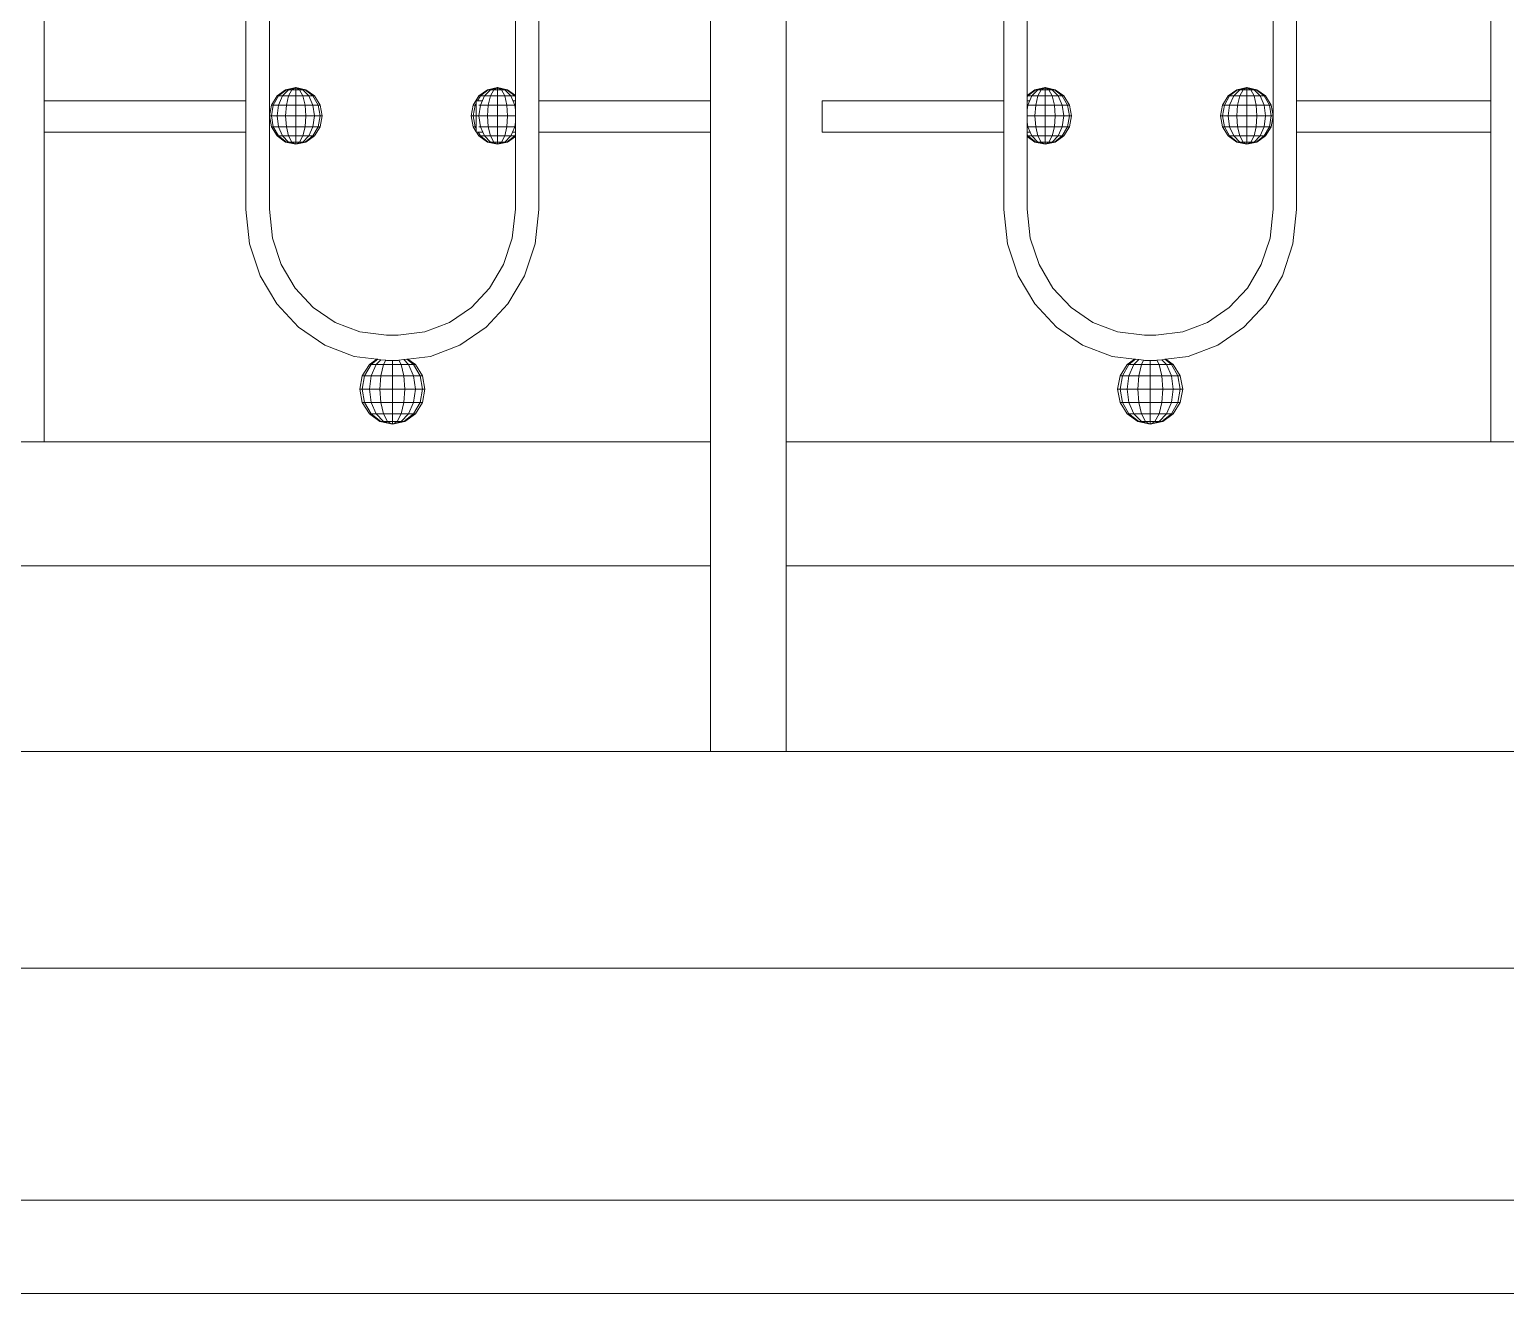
# Model space of a CAD drawing. Header units: millimetres. Extents: x 1832547 to 2001569, y -558009 to -417808.
# Drawn here: x 1950629.2 to 1951105.9, y -523748.7 to -523340.4 of the extents above; entities that cross this region are included whole.
import ezdxf

# ---------------------------------------------------------------- set-up
doc = ezdxf.new("R2010")
doc.units = ezdxf.units.MM
doc.header["$MEASUREMENT"] = 0
doc.linetypes.add('CENTER', pattern=[2, 1.25, -0.25, 0.25, -0.25])
for name, color, linetype, lineweight in [('CA.manh 08', 8, 'CONTINUOUS', 9), ('CA.thay 145', 145, 'CONTINUOUS', 18), ('CA.tim 67', 67, 'CENTER', 9), ('CA_manh 08', 8, 'CONTINUOUS', 9)]:
    doc.layers.add(name, color=color, linetype=linetype, lineweight=lineweight)

msp = doc.modelspace()

# ---------------------------------------------------------------- linework, layer by layer
at = {"layer": 'CA.manh 08'}
for points in [[(1959499.03, -523718.59), (1948689.75, -523718.59)], [(1959469.03, -523748.68), (1948719.75, -523748.7)]]:
    msp.add_lwpolyline(points, dxfattribs=at)
at = {"layer": 'CA.thay 145'}
msp.add_lwpolyline([(1959414.03, -523643.6), (1948754.75, -523643.59)], dxfattribs=at)
at = {"layer": 'CA.tim 67', "ltscale": 500}
msp.add_lwpolyline([(1963746.8, -523643.59), (1949633.52, -523643.59)], dxfattribs=at)
at = {"layer": 'CA_manh 08'}
for p, q in [((1950873.61, -522740.23), (1950873.61, -523473.59)), ((1950633.93, -522851.16), (1950633.93, -523363.43)), ((1950699.09, -523363.43), (1950699.09, -522851.16)), ((1950706.66, -522852.13), (1950706.66, -523368.32)), ((1950786.11, -523361.66), (1950786.11, -522851.77)), ((1950793.68, -522851.16), (1950793.68, -523363.43)), ((1950849.1, -523363.43), (1950849.1, -522851.16)), ((1950943.86, -523363.43), (1950943.86, -522851.16)), ((1950951.42, -522851.77), (1950951.42, -523361.66)), ((1951030.88, -522852.13), (1951030.88, -523368.32)), ((1951038.44, -522851.16), (1951038.44, -523363.43)), ((1951101.16, -523363.43), (1951101.16, -522851.16)), ((1950707.31, -523364.82), (1950709.15, -523361.85)), ((1950707.91, -523364.82), (1950709.61, -523361.85)), ((1950709.15, -523361.85), (1950711.92, -523359.87)), ((1950709.15, -523361.85), (1950709.61, -523361.85)), ((1950709.61, -523361.85), (1950712.16, -523359.87)), ((1950709.61, -523361.85), (1950710.92, -523361.85)), ((1950709.61, -523364.82), (1950710.92, -523361.85)), ((1950710.92, -523361.85), (1950712.87, -523359.87)), ((1950710.92, -523361.85), (1950712.87, -523361.85)), ((1950711.92, -523359.87), (1950715.17, -523359.17)), ((1950712.16, -523359.87), (1950711.92, -523359.87)), ((1950712.16, -523359.87), (1950715.17, -523359.17)), ((1950712.16, -523359.87), (1950712.87, -523359.87)), ((1950712.16, -523364.82), (1950712.87, -523361.85)), ((1950712.87, -523359.87), (1950715.17, -523359.17)), ((1950712.87, -523359.87), (1950713.93, -523359.87)), ((1950712.87, -523361.85), (1950713.93, -523359.87)), ((1950712.87, -523361.85), (1950715.17, -523361.85)), ((1950713.93, -523359.87), (1950715.17, -523359.17)), ((1950713.93, -523359.87), (1950715.17, -523359.87)), ((1950715.17, -523359.17), (1950715.17, -523359.87)), ((1950716.42, -523359.87), (1950715.17, -523359.17)), ((1950717.48, -523359.87), (1950715.17, -523359.17)), ((1950718.18, -523359.87), (1950715.17, -523359.17)), ((1950718.43, -523359.87), (1950715.17, -523359.17)), ((1950715.17, -523359.87), (1950716.42, -523359.87)), ((1950715.17, -523359.87), (1950715.17, -523361.85)), ((1950715.17, -523361.85), (1950717.48, -523361.85)), ((1950715.17, -523361.85), (1950715.17, -523364.82)), ((1950716.42, -523359.87), (1950717.48, -523359.87)), ((1950717.48, -523361.85), (1950716.42, -523359.87)), ((1950717.48, -523359.87), (1950718.18, -523359.87)), ((1950719.43, -523361.85), (1950717.48, -523359.87)), ((1950717.48, -523361.85), (1950719.43, -523361.85)), ((1950718.18, -523364.82), (1950717.48, -523361.85)), ((1950718.18, -523359.87), (1950718.43, -523359.87)), ((1950720.73, -523361.85), (1950718.18, -523359.87)), ((1950721.19, -523361.85), (1950718.43, -523359.87)), ((1950719.43, -523361.85), (1950720.73, -523361.85)), ((1950720.73, -523364.82), (1950719.43, -523361.85)), ((1950720.73, -523361.85), (1950721.19, -523361.85)), ((1950722.44, -523364.82), (1950720.73, -523361.85)), ((1950723.04, -523364.82), (1950721.19, -523361.85)), ((1950772.49, -523364.82), (1950774.34, -523361.85)), ((1950773.89, -523363.43), (1950774.8, -523361.85)), ((1950774.34, -523361.85), (1950777.1, -523359.87)), ((1950774.34, -523361.85), (1950774.8, -523361.85)), ((1950774.8, -523361.85), (1950777.35, -523359.87)), ((1950774.8, -523361.85), (1950776.1, -523361.85)), ((1950774.8, -523364.82), (1950776.1, -523361.85)), ((1950776.1, -523361.85), (1950778.05, -523359.87)), ((1950776.1, -523361.85), (1950778.05, -523361.85)), ((1950777.1, -523359.87), (1950780.36, -523359.17)), ((1950777.35, -523359.87), (1950777.1, -523359.87)), ((1950777.35, -523359.87), (1950780.36, -523359.17)), ((1950777.35, -523359.87), (1950778.05, -523359.87)), ((1950777.35, -523364.82), (1950778.05, -523361.85)), ((1950778.05, -523359.87), (1950780.36, -523359.17)), ((1950778.05, -523359.87), (1950779.11, -523359.87)), ((1950778.05, -523361.85), (1950779.11, -523359.87)), ((1950778.05, -523361.85), (1950780.36, -523361.85)), ((1950779.11, -523359.87), (1950780.36, -523359.17)), ((1950779.11, -523359.87), (1950780.36, -523359.87)), ((1950780.36, -523359.17), (1950780.36, -523359.87)), ((1950781.6, -523359.87), (1950780.36, -523359.17)), ((1950782.66, -523359.87), (1950780.36, -523359.17)), ((1950783.37, -523359.87), (1950780.36, -523359.17)), ((1950783.62, -523359.87), (1950780.36, -523359.17)), ((1950780.36, -523359.87), (1950781.6, -523359.87)), ((1950780.36, -523359.87), (1950780.36, -523361.85)), ((1950780.36, -523361.85), (1950782.66, -523361.85)), ((1950780.36, -523361.85), (1950780.36, -523364.82)), ((1950781.6, -523359.87), (1950782.66, -523359.87)), ((1950782.66, -523361.85), (1950781.6, -523359.87)), ((1950782.66, -523359.87), (1950783.37, -523359.87)), ((1950784.61, -523361.85), (1950782.66, -523359.87)), ((1950782.66, -523361.85), (1950784.61, -523361.85)), ((1950783.37, -523364.82), (1950782.66, -523361.85)), ((1950783.37, -523359.87), (1950783.62, -523359.87)), ((1950785.92, -523361.85), (1950783.37, -523359.87)), ((1950786.11, -523361.66), (1950783.62, -523359.87)), ((1950784.61, -523361.85), (1950785.92, -523361.85)), ((1950785.92, -523364.82), (1950784.61, -523361.85)), ((1950785.92, -523361.85), (1950786.11, -523361.85)), ((1950786.11, -523362.19), (1950785.92, -523361.85)), ((1950786.11, -523361.85), (1950786.11, -523361.66)), ((1950786.11, -523362.19), (1950786.11, -523361.85)), ((1950786.11, -523363.43), (1950786.11, -523362.19)), ((1950951.42, -523361.66), (1950953.92, -523359.87)), ((1950951.42, -523361.85), (1950951.42, -523361.66)), ((1950951.62, -523361.85), (1950951.42, -523361.85)), ((1950951.42, -523362.19), (1950951.62, -523361.85)), ((1950951.42, -523362.19), (1950951.42, -523361.85)), ((1950951.42, -523363.43), (1950951.42, -523362.19)), ((1950951.62, -523361.85), (1950954.17, -523359.87)), ((1950952.92, -523361.85), (1950951.62, -523361.85)), ((1950951.62, -523364.82), (1950952.92, -523361.85)), ((1950952.92, -523361.85), (1950954.87, -523359.87)), ((1950954.87, -523361.85), (1950952.92, -523361.85)), ((1950953.92, -523359.87), (1950957.18, -523359.17)), ((1950954.17, -523359.87), (1950953.92, -523359.87)), ((1950954.17, -523359.87), (1950957.18, -523359.17)), ((1950954.87, -523359.87), (1950954.17, -523359.87)), ((1950954.17, -523364.82), (1950954.87, -523361.85)), ((1950954.87, -523359.87), (1950957.18, -523359.17)), ((1950955.93, -523359.87), (1950954.87, -523359.87)), ((1950954.87, -523361.85), (1950955.93, -523359.87)), ((1950957.18, -523361.85), (1950954.87, -523361.85)), ((1950955.93, -523359.87), (1950957.18, -523359.17)), ((1950957.18, -523359.87), (1950955.93, -523359.87)), ((1950957.18, -523359.17), (1950957.18, -523359.87)), ((1950958.42, -523359.87), (1950957.18, -523359.17)), ((1950960.44, -523359.87), (1950957.18, -523359.17)), ((1950960.19, -523359.87), (1950957.18, -523359.17)), ((1950959.48, -523359.87), (1950957.18, -523359.17)), ((1950957.18, -523359.87), (1950958.42, -523359.87)), ((1950957.18, -523359.87), (1950957.18, -523361.85)), ((1950959.48, -523361.85), (1950957.18, -523361.85)), ((1950957.18, -523361.85), (1950957.18, -523364.82)), ((1950959.48, -523359.87), (1950958.42, -523359.87)), ((1950959.48, -523361.85), (1950958.42, -523359.87)), ((1950960.19, -523359.87), (1950959.48, -523359.87)), ((1950961.43, -523361.85), (1950959.48, -523359.87)), ((1950961.43, -523361.85), (1950959.48, -523361.85)), ((1950960.19, -523364.82), (1950959.48, -523361.85)), ((1950960.44, -523359.87), (1950960.19, -523359.87)), ((1950962.74, -523361.85), (1950960.19, -523359.87)), ((1950963.2, -523361.85), (1950960.44, -523359.87)), ((1950962.74, -523361.85), (1950961.43, -523361.85)), ((1950962.74, -523364.82), (1950961.43, -523361.85)), ((1950962.74, -523361.85), (1950963.2, -523361.85)), ((1950964.44, -523364.82), (1950962.74, -523361.85)), ((1950965.04, -523364.82), (1950963.2, -523361.85)), ((1951014.5, -523364.82), (1951016.34, -523361.85)), ((1951015.1, -523364.82), (1951016.8, -523361.85)), ((1951016.34, -523361.85), (1951019.11, -523359.87)), ((1951016.8, -523361.85), (1951016.34, -523361.85)), ((1951016.8, -523361.85), (1951019.35, -523359.87)), ((1951018.11, -523361.85), (1951016.8, -523361.85)), ((1951016.8, -523364.82), (1951018.11, -523361.85)), ((1951018.11, -523361.85), (1951020.06, -523359.87)), ((1951020.06, -523361.85), (1951018.11, -523361.85)), ((1951019.11, -523359.87), (1951022.36, -523359.17)), ((1951019.35, -523359.87), (1951019.11, -523359.87)), ((1951019.35, -523359.87), (1951022.36, -523359.17)), ((1951020.06, -523359.87), (1951019.35, -523359.87)), ((1951019.35, -523364.82), (1951020.06, -523361.85)), ((1951020.06, -523359.87), (1951022.36, -523359.17)), ((1951021.12, -523359.87), (1951020.06, -523359.87)), ((1951020.06, -523361.85), (1951021.12, -523359.87)), ((1951022.36, -523361.85), (1951020.06, -523361.85)), ((1951021.12, -523359.87), (1951022.36, -523359.17)), ((1951022.36, -523359.87), (1951021.12, -523359.87)), ((1951022.36, -523359.17), (1951022.36, -523359.87)), ((1951023.61, -523359.87), (1951022.36, -523359.17)), ((1951025.62, -523359.87), (1951022.36, -523359.17)), ((1951025.37, -523359.87), (1951022.36, -523359.17)), ((1951024.67, -523359.87), (1951022.36, -523359.17)), ((1951022.36, -523359.87), (1951023.61, -523359.87)), ((1951022.36, -523359.87), (1951022.36, -523361.85)), ((1951024.67, -523361.85), (1951022.36, -523361.85)), ((1951022.36, -523361.85), (1951022.36, -523364.82)), ((1951024.67, -523359.87), (1951023.61, -523359.87)), ((1951024.67, -523361.85), (1951023.61, -523359.87)), ((1951025.37, -523359.87), (1951024.67, -523359.87)), ((1951026.62, -523361.85), (1951024.67, -523359.87)), ((1951026.62, -523361.85), (1951024.67, -523361.85)), ((1951025.37, -523364.82), (1951024.67, -523361.85)), ((1951025.62, -523359.87), (1951025.37, -523359.87)), ((1951027.92, -523361.85), (1951025.37, -523359.87)), ((1951028.38, -523361.85), (1951025.62, -523359.87)), ((1951027.92, -523361.85), (1951026.62, -523361.85)), ((1951027.92, -523364.82), (1951026.62, -523361.85)), ((1951027.92, -523361.85), (1951028.38, -523361.85)), ((1951029.63, -523364.82), (1951027.92, -523361.85)), ((1951030.23, -523364.82), (1951028.38, -523361.85)), ((1950633.93, -523363.43), (1950699.09, -523363.43)), ((1950633.93, -523363.43), (1950633.93, -523373.59)), ((1950699.09, -523373.59), (1950699.09, -523363.43)), ((1950706.66, -523368.32), (1950707.31, -523364.82)), ((1950707.31, -523364.82), (1950707.91, -523364.82)), ((1950707.31, -523368.32), (1950707.91, -523364.82)), ((1950707.91, -523364.82), (1950709.61, -523364.82)), ((1950709.15, -523368.32), (1950709.61, -523364.82)), ((1950709.61, -523364.82), (1950712.16, -523364.82)), ((1950711.92, -523368.32), (1950712.16, -523364.82)), ((1950712.16, -523364.82), (1950715.17, -523364.82)), ((1950715.17, -523364.82), (1950718.18, -523364.82)), ((1950715.17, -523364.82), (1950715.17, -523368.32)), ((1950718.18, -523364.82), (1950720.73, -523364.82)), ((1950718.43, -523368.32), (1950718.18, -523364.82)), ((1950720.73, -523364.82), (1950722.44, -523364.82)), ((1950721.19, -523368.32), (1950720.73, -523364.82)), ((1950722.44, -523364.82), (1950723.04, -523364.82)), ((1950723.04, -523368.32), (1950722.44, -523364.82)), ((1950723.69, -523368.32), (1950723.04, -523364.82)), ((1950771.85, -523368.32), (1950772.49, -523364.82)), ((1950772.49, -523364.82), (1950773.09, -523364.82)), ((1950772.49, -523368.32), (1950773.09, -523364.82)), ((1950773.09, -523364.82), (1950773.5, -523364.11)), ((1950773.09, -523364.82), (1950773.5, -523364.82)), ((1950773.89, -523363.43), (1950773.5, -523363.43)), ((1950773.5, -523363.43), (1950773.5, -523364.11)), ((1950773.5, -523364.11), (1950773.5, -523364.82)), ((1950773.5, -523364.82), (1950773.5, -523368.32)), ((1950775.29, -523363.43), (1950773.89, -523363.43)), ((1950774.27, -523364.82), (1950774.8, -523364.82)), ((1950774.34, -523368.32), (1950774.8, -523364.82)), ((1950774.8, -523364.82), (1950777.35, -523364.82)), ((1950777.1, -523368.32), (1950777.35, -523364.82)), ((1950777.35, -523364.82), (1950780.36, -523364.82)), ((1950780.36, -523364.82), (1950783.37, -523364.82)), ((1950780.36, -523364.82), (1950780.36, -523368.32)), ((1950783.37, -523364.82), (1950785.92, -523364.82)), ((1950783.62, -523368.32), (1950783.37, -523364.82)), ((1950786.11, -523363.43), (1950785.43, -523363.43)), ((1950785.92, -523364.82), (1950786.11, -523364.82)), ((1950786.11, -523366.29), (1950785.92, -523364.82)), ((1950786.11, -523364.82), (1950786.11, -523363.43)), ((1950786.11, -523366.29), (1950786.11, -523364.82)), ((1950786.11, -523368.32), (1950786.11, -523366.29)), ((1950849.1, -523363.43), (1950793.68, -523363.43)), ((1950793.68, -523363.43), (1950793.68, -523373.59)), ((1950849.1, -523363.43), (1950849.1, -523373.59)), ((1950885.25, -523373.59), (1950885.25, -523363.43)), ((1950885.25, -523363.43), (1950943.86, -523363.43)), ((1950943.86, -523363.43), (1950943.86, -523373.59)), ((1950951.42, -523363.43), (1950952.11, -523363.43)), ((1950951.42, -523364.82), (1950951.42, -523363.43)), ((1950951.62, -523364.82), (1950951.42, -523364.82)), ((1950951.42, -523366.29), (1950951.62, -523364.82)), ((1950951.42, -523366.29), (1950951.42, -523364.82)), ((1950951.42, -523368.32), (1950951.42, -523366.29)), ((1950954.17, -523364.82), (1950951.62, -523364.82)), ((1950953.92, -523368.32), (1950954.17, -523364.82)), ((1950957.18, -523364.82), (1950954.17, -523364.82)), ((1950960.19, -523364.82), (1950957.18, -523364.82)), ((1950957.18, -523364.82), (1950957.18, -523368.32)), ((1950962.74, -523364.82), (1950960.19, -523364.82)), ((1950960.44, -523368.32), (1950960.19, -523364.82)), ((1950964.44, -523364.82), (1950962.74, -523364.82)), ((1950963.2, -523368.32), (1950962.74, -523364.82)), ((1950965.04, -523364.82), (1950964.44, -523364.82)), ((1950965.04, -523368.32), (1950964.44, -523364.82)), ((1950965.69, -523368.32), (1950965.04, -523364.82)), ((1951013.85, -523368.32), (1951014.5, -523364.82)), ((1951015.1, -523364.82), (1951014.5, -523364.82)), ((1951014.5, -523368.32), (1951015.1, -523364.82)), ((1951016.8, -523364.82), (1951015.1, -523364.82)), ((1951016.34, -523368.32), (1951016.8, -523364.82)), ((1951019.35, -523364.82), (1951016.8, -523364.82)), ((1951019.1, -523368.32), (1951019.35, -523364.82)), ((1951022.36, -523364.82), (1951019.35, -523364.82)), ((1951025.37, -523364.82), (1951022.36, -523364.82)), ((1951022.36, -523364.82), (1951022.36, -523368.32)), ((1951027.92, -523364.82), (1951025.37, -523364.82)), ((1951025.62, -523368.32), (1951025.37, -523364.82)), ((1951029.63, -523364.82), (1951027.92, -523364.82)), ((1951028.38, -523368.32), (1951027.92, -523364.82)), ((1951030.23, -523364.82), (1951029.63, -523364.82)), ((1951030.23, -523368.32), (1951029.63, -523364.82)), ((1951030.88, -523368.32), (1951030.23, -523364.82)), ((1951038.44, -523363.43), (1951101.16, -523363.43)), ((1951038.44, -523373.59), (1951038.44, -523363.43)), ((1951101.16, -523363.43), (1951101.16, -523373.59)), ((1950706.66, -523368.32), (1950707.31, -523368.32)), ((1950707.31, -523371.82), (1950706.66, -523368.32)), ((1950706.66, -523368.32), (1950706.66, -523398.46)), ((1950707.31, -523368.32), (1950709.15, -523368.32)), ((1950707.91, -523371.82), (1950707.31, -523368.32)), ((1950707.31, -523371.82), (1950707.91, -523371.82)), ((1950709.15, -523374.78), (1950707.31, -523371.82)), ((1950707.91, -523371.82), (1950709.61, -523371.82)), ((1950709.61, -523374.78), (1950707.91, -523371.82)), ((1950709.15, -523368.32), (1950711.92, -523368.32)), ((1950709.61, -523371.82), (1950709.15, -523368.32)), ((1950709.61, -523371.82), (1950712.16, -523371.82)), ((1950710.92, -523374.78), (1950709.61, -523371.82)), ((1950711.92, -523368.32), (1950715.17, -523368.32)), ((1950712.16, -523371.82), (1950711.92, -523368.32)), ((1950712.16, -523371.82), (1950715.17, -523371.82)), ((1950712.87, -523374.78), (1950712.16, -523371.82)), ((1950715.17, -523368.32), (1950718.43, -523368.32)), ((1950715.17, -523368.32), (1950715.17, -523371.82)), ((1950715.17, -523371.82), (1950718.18, -523371.82)), ((1950715.17, -523371.82), (1950715.17, -523374.78)), ((1950717.48, -523374.78), (1950718.18, -523371.82)), ((1950718.18, -523371.82), (1950718.43, -523368.32)), ((1950718.18, -523371.82), (1950720.73, -523371.82)), ((1950718.43, -523368.32), (1950721.19, -523368.32)), ((1950719.43, -523374.78), (1950720.73, -523371.82)), ((1950720.73, -523371.82), (1950721.19, -523368.32)), ((1950720.73, -523371.82), (1950722.44, -523371.82)), ((1950720.73, -523374.78), (1950722.44, -523371.82)), ((1950721.19, -523368.32), (1950723.04, -523368.32)), ((1950721.19, -523374.78), (1950723.04, -523371.82)), ((1950722.44, -523371.82), (1950723.04, -523368.32)), ((1950722.44, -523371.82), (1950723.04, -523371.82)), ((1950723.04, -523368.32), (1950723.69, -523368.32)), ((1950723.04, -523371.82), (1950723.69, -523368.32)), ((1950771.85, -523368.32), (1950772.49, -523368.32)), ((1950772.49, -523371.82), (1950771.85, -523368.32)), ((1950773.09, -523371.82), (1950772.49, -523368.32)), ((1950772.49, -523368.32), (1950773.5, -523368.32)), ((1950772.49, -523371.82), (1950773.09, -523371.82)), ((1950773.5, -523373.43), (1950772.49, -523371.82)), ((1950773.09, -523371.82), (1950773.5, -523371.82)), ((1950773.5, -523372.53), (1950773.09, -523371.82)), ((1950773.5, -523368.32), (1950774.34, -523368.32)), ((1950773.5, -523368.32), (1950773.5, -523371.82)), ((1950773.5, -523371.82), (1950773.5, -523372.53)), ((1950774.27, -523371.82), (1950774.8, -523371.82)), ((1950774.34, -523368.32), (1950777.1, -523368.32)), ((1950774.8, -523371.82), (1950774.34, -523368.32)), ((1950774.8, -523371.82), (1950777.35, -523371.82)), ((1950775.57, -523373.59), (1950774.8, -523371.82)), ((1950777.1, -523368.32), (1950780.36, -523368.32)), ((1950777.35, -523371.82), (1950777.1, -523368.32)), ((1950777.35, -523371.82), (1950780.36, -523371.82)), ((1950778.05, -523374.78), (1950777.35, -523371.82)), ((1950780.36, -523368.32), (1950783.62, -523368.32)), ((1950780.36, -523368.32), (1950780.36, -523371.82)), ((1950780.36, -523371.82), (1950783.37, -523371.82)), ((1950780.36, -523371.82), (1950780.36, -523374.78)), ((1950782.66, -523374.78), (1950783.37, -523371.82)), ((1950783.37, -523371.82), (1950783.62, -523368.32)), ((1950783.37, -523371.82), (1950785.92, -523371.82)), ((1950783.62, -523368.32), (1950786.11, -523368.32)), ((1950785.16, -523373.59), (1950785.92, -523371.82)), ((1950785.92, -523371.82), (1950786.11, -523370.35)), ((1950785.92, -523371.82), (1950786.11, -523371.82)), ((1950786.11, -523370.35), (1950786.11, -523368.32)), ((1950786.11, -523371.82), (1950786.11, -523370.35)), ((1950786.11, -523373.59), (1950786.11, -523371.82)), ((1950953.92, -523368.32), (1950951.42, -523368.32)), ((1950951.42, -523370.35), (1950951.42, -523368.32)), ((1950951.62, -523371.82), (1950951.42, -523370.35)), ((1950951.42, -523371.82), (1950951.42, -523370.35)), ((1950951.62, -523371.82), (1950951.42, -523371.82)), ((1950951.42, -523373.59), (1950951.42, -523371.82)), ((1950954.17, -523371.82), (1950951.62, -523371.82)), ((1950952.37, -523373.59), (1950951.62, -523371.82)), ((1950957.18, -523368.32), (1950953.92, -523368.32)), ((1950954.17, -523371.82), (1950953.92, -523368.32)), ((1950957.18, -523371.82), (1950954.17, -523371.82)), ((1950954.87, -523374.78), (1950954.17, -523371.82)), ((1950960.44, -523368.32), (1950957.18, -523368.32)), ((1950957.18, -523368.32), (1950957.18, -523371.82)), ((1950960.19, -523371.82), (1950957.18, -523371.82)), ((1950957.18, -523371.82), (1950957.18, -523374.78)), ((1950959.48, -523374.78), (1950960.19, -523371.82)), ((1950960.19, -523371.82), (1950960.44, -523368.32)), ((1950962.74, -523371.82), (1950960.19, -523371.82)), ((1950963.2, -523368.32), (1950960.44, -523368.32)), ((1950961.43, -523374.78), (1950962.74, -523371.82)), ((1950962.74, -523371.82), (1950963.2, -523368.32)), ((1950964.44, -523371.82), (1950962.74, -523371.82)), ((1950962.74, -523374.78), (1950964.44, -523371.82)), ((1950965.04, -523368.32), (1950963.2, -523368.32)), ((1950963.2, -523374.78), (1950965.04, -523371.82)), ((1950964.44, -523371.82), (1950965.04, -523368.32)), ((1950965.04, -523371.82), (1950964.44, -523371.82)), ((1950965.69, -523368.32), (1950965.04, -523368.32)), ((1950965.04, -523371.82), (1950965.69, -523368.32)), ((1951014.5, -523368.32), (1951013.85, -523368.32)), ((1951014.5, -523371.82), (1951013.85, -523368.32)), ((1951016.34, -523368.32), (1951014.5, -523368.32)), ((1951015.1, -523371.82), (1951014.5, -523368.32)), ((1951015.1, -523371.82), (1951014.5, -523371.82)), ((1951016.34, -523374.78), (1951014.5, -523371.82)), ((1951016.8, -523371.82), (1951015.1, -523371.82)), ((1951016.8, -523374.78), (1951015.1, -523371.82)), ((1951019.1, -523368.32), (1951016.34, -523368.32)), ((1951016.8, -523371.82), (1951016.34, -523368.32)), ((1951019.35, -523371.82), (1951016.8, -523371.82)), ((1951018.11, -523374.78), (1951016.8, -523371.82)), ((1951022.36, -523368.32), (1951019.1, -523368.32)), ((1951019.35, -523371.82), (1951019.1, -523368.32)), ((1951022.36, -523371.82), (1951019.35, -523371.82)), ((1951020.06, -523374.78), (1951019.35, -523371.82)), ((1951025.62, -523368.32), (1951022.36, -523368.32)), ((1951022.36, -523368.32), (1951022.36, -523371.82)), ((1951025.37, -523371.82), (1951022.36, -523371.82)), ((1951022.36, -523371.82), (1951022.36, -523374.78)), ((1951024.67, -523374.78), (1951025.37, -523371.82)), ((1951025.37, -523371.82), (1951025.62, -523368.32)), ((1951027.92, -523371.82), (1951025.37, -523371.82)), ((1951028.38, -523368.32), (1951025.62, -523368.32)), ((1951026.62, -523374.78), (1951027.92, -523371.82)), ((1951027.92, -523371.82), (1951028.38, -523368.32)), ((1951029.63, -523371.82), (1951027.92, -523371.82)), ((1951027.92, -523374.78), (1951029.63, -523371.82)), ((1951030.23, -523368.32), (1951028.38, -523368.32)), ((1951028.38, -523374.78), (1951030.23, -523371.82)), ((1951029.63, -523371.82), (1951030.23, -523368.32)), ((1951030.23, -523371.82), (1951029.63, -523371.82)), ((1951030.88, -523368.32), (1951030.23, -523368.32)), ((1951030.23, -523371.82), (1951030.88, -523368.32)), ((1951030.88, -523368.32), (1951030.88, -523398.46)), ((1950699.09, -523373.59), (1950633.93, -523373.59)), ((1950633.93, -523373.59), (1950633.93, -523473.59)), ((1950699.09, -523398.49), (1950699.09, -523373.59)), ((1950709.61, -523374.78), (1950709.15, -523374.78)), ((1950711.92, -523376.77), (1950709.15, -523374.78)), ((1950709.61, -523374.78), (1950710.92, -523374.78)), ((1950712.16, -523376.77), (1950709.61, -523374.78)), ((1950710.92, -523374.78), (1950712.87, -523374.78)), ((1950712.87, -523376.77), (1950710.92, -523374.78)), ((1950711.92, -523376.77), (1950712.16, -523376.77)), ((1950715.17, -523377.46), (1950711.92, -523376.77)), ((1950712.16, -523376.77), (1950712.87, -523376.77)), ((1950715.17, -523377.46), (1950712.16, -523376.77)), ((1950712.87, -523374.78), (1950715.17, -523374.78)), ((1950713.93, -523376.77), (1950712.87, -523374.78)), ((1950712.87, -523376.77), (1950713.93, -523376.77)), ((1950715.17, -523377.46), (1950712.87, -523376.77)), ((1950713.93, -523376.77), (1950715.17, -523376.77)), ((1950715.17, -523377.46), (1950713.93, -523376.77)), ((1950715.17, -523374.78), (1950717.48, -523374.78)), ((1950715.17, -523374.78), (1950715.17, -523376.77)), ((1950715.17, -523376.77), (1950716.42, -523376.77)), ((1950715.17, -523377.46), (1950716.42, -523376.77)), ((1950715.17, -523376.77), (1950715.17, -523377.46)), ((1950715.17, -523377.46), (1950717.48, -523376.77)), ((1950715.17, -523377.46), (1950718.18, -523376.77)), ((1950715.17, -523377.46), (1950718.43, -523376.77)), ((1950716.42, -523376.77), (1950717.48, -523374.78)), ((1950716.42, -523376.77), (1950717.48, -523376.77)), ((1950717.48, -523374.78), (1950719.43, -523374.78)), ((1950717.48, -523376.77), (1950719.43, -523374.78)), ((1950717.48, -523376.77), (1950718.18, -523376.77)), ((1950718.18, -523376.77), (1950720.73, -523374.78)), ((1950718.18, -523376.77), (1950718.43, -523376.77)), ((1950718.43, -523376.77), (1950721.19, -523374.78)), ((1950719.43, -523374.78), (1950720.73, -523374.78)), ((1950720.73, -523374.78), (1950721.19, -523374.78)), ((1950773.5, -523372.53), (1950773.5, -523373.43)), ((1950773.5, -523373.59), (1950773.5, -523373.43)), ((1950773.59, -523373.59), (1950773.5, -523373.59)), ((1950774.34, -523374.78), (1950773.59, -523373.59)), ((1950773.59, -523373.59), (1950774.11, -523373.59)), ((1950774.8, -523374.78), (1950774.11, -523373.59)), ((1950774.11, -523373.59), (1950775.57, -523373.59)), ((1950774.8, -523374.78), (1950774.34, -523374.78)), ((1950777.1, -523376.77), (1950774.34, -523374.78)), ((1950774.8, -523374.78), (1950776.1, -523374.78)), ((1950777.35, -523376.77), (1950774.8, -523374.78)), ((1950776.1, -523374.78), (1950775.57, -523373.59)), ((1950776.1, -523374.78), (1950778.05, -523374.78)), ((1950778.05, -523376.77), (1950776.1, -523374.78)), ((1950777.1, -523376.77), (1950777.35, -523376.77)), ((1950780.36, -523377.46), (1950777.1, -523376.77)), ((1950777.35, -523376.77), (1950778.05, -523376.77)), ((1950780.36, -523377.46), (1950777.35, -523376.77)), ((1950778.05, -523374.78), (1950780.36, -523374.78)), ((1950779.11, -523376.77), (1950778.05, -523374.78)), ((1950778.05, -523376.77), (1950779.11, -523376.77)), ((1950780.36, -523377.46), (1950778.05, -523376.77)), ((1950779.11, -523376.77), (1950780.36, -523376.77)), ((1950780.36, -523377.46), (1950779.11, -523376.77)), ((1950780.36, -523374.78), (1950782.66, -523374.78)), ((1950780.36, -523374.78), (1950780.36, -523376.77)), ((1950780.36, -523376.77), (1950781.6, -523376.77)), ((1950780.36, -523377.46), (1950781.6, -523376.77)), ((1950780.36, -523376.77), (1950780.36, -523377.46)), ((1950780.36, -523377.46), (1950782.66, -523376.77)), ((1950780.36, -523377.46), (1950783.37, -523376.77)), ((1950780.36, -523377.46), (1950783.62, -523376.77)), ((1950781.6, -523376.77), (1950782.66, -523374.78)), ((1950781.6, -523376.77), (1950782.66, -523376.77)), ((1950782.66, -523374.78), (1950784.61, -523374.78)), ((1950782.66, -523376.77), (1950784.61, -523374.78)), ((1950782.66, -523376.77), (1950783.37, -523376.77)), ((1950783.37, -523376.77), (1950785.92, -523374.78)), ((1950783.37, -523376.77), (1950783.62, -523376.77)), ((1950783.62, -523376.77), (1950786.11, -523374.97)), ((1950784.61, -523374.78), (1950785.16, -523373.59)), ((1950784.61, -523374.78), (1950785.92, -523374.78)), ((1950785.16, -523373.59), (1950786.11, -523373.59)), ((1950785.92, -523374.78), (1950786.11, -523374.45)), ((1950785.92, -523374.78), (1950786.11, -523374.78)), ((1950786.11, -523374.45), (1950786.11, -523373.59)), ((1950786.11, -523374.78), (1950786.11, -523374.45)), ((1950786.11, -523374.97), (1950786.11, -523374.78)), ((1950786.11, -523398.46), (1950786.11, -523374.97)), ((1950793.68, -523373.59), (1950849.1, -523373.59)), ((1950793.68, -523373.59), (1950793.68, -523398.49)), ((1950849.1, -523473.59), (1950849.1, -523373.59)), ((1950943.86, -523373.59), (1950885.25, -523373.59)), ((1950943.86, -523398.49), (1950943.86, -523373.59)), ((1950952.37, -523373.59), (1950951.42, -523373.59)), ((1950951.42, -523374.45), (1950951.42, -523373.59)), ((1950951.62, -523374.78), (1950951.42, -523374.45)), ((1950951.42, -523374.78), (1950951.42, -523374.45)), ((1950951.62, -523374.78), (1950951.42, -523374.78)), ((1950951.42, -523374.97), (1950951.42, -523374.78)), ((1950951.42, -523374.97), (1950951.42, -523398.46)), ((1950953.92, -523376.77), (1950951.42, -523374.97)), ((1950952.92, -523374.78), (1950951.62, -523374.78)), ((1950954.17, -523376.77), (1950951.62, -523374.78)), ((1950952.92, -523374.78), (1950952.37, -523373.59)), ((1950954.87, -523374.78), (1950952.92, -523374.78)), ((1950954.87, -523376.77), (1950952.92, -523374.78)), ((1950954.17, -523376.77), (1950953.92, -523376.77)), ((1950957.18, -523377.46), (1950953.92, -523376.77)), ((1950954.87, -523376.77), (1950954.17, -523376.77)), ((1950957.18, -523377.46), (1950954.17, -523376.77)), ((1950957.18, -523374.78), (1950954.87, -523374.78)), ((1950955.93, -523376.77), (1950954.87, -523374.78)), ((1950955.93, -523376.77), (1950954.87, -523376.77)), ((1950957.18, -523377.46), (1950954.87, -523376.77)), ((1950957.18, -523376.77), (1950955.93, -523376.77)), ((1950957.18, -523377.46), (1950955.93, -523376.77)), ((1950959.48, -523374.78), (1950957.18, -523374.78)), ((1950957.18, -523374.78), (1950957.18, -523376.77)), ((1950958.42, -523376.77), (1950957.18, -523376.77)), ((1950957.18, -523376.77), (1950957.18, -523377.46)), ((1950957.18, -523377.46), (1950960.44, -523376.77)), ((1950957.18, -523377.46), (1950960.19, -523376.77)), ((1950957.18, -523377.46), (1950959.48, -523376.77)), ((1950957.18, -523377.46), (1950958.42, -523376.77)), ((1950958.42, -523376.77), (1950959.48, -523374.78)), ((1950959.48, -523376.77), (1950958.42, -523376.77)), ((1950961.43, -523374.78), (1950959.48, -523374.78)), ((1950959.48, -523376.77), (1950961.43, -523374.78)), ((1950960.19, -523376.77), (1950959.48, -523376.77)), ((1950960.19, -523376.77), (1950962.74, -523374.78)), ((1950960.19, -523376.77), (1950960.44, -523376.77)), ((1950960.44, -523376.77), (1950963.2, -523374.78)), ((1950962.74, -523374.78), (1950961.43, -523374.78)), ((1950963.2, -523374.78), (1950962.74, -523374.78)), ((1951016.8, -523374.78), (1951016.34, -523374.78)), ((1951019.11, -523376.77), (1951016.34, -523374.78)), ((1951018.11, -523374.78), (1951016.8, -523374.78)), ((1951019.35, -523376.77), (1951016.8, -523374.78)), ((1951020.06, -523374.78), (1951018.11, -523374.78)), ((1951020.06, -523376.77), (1951018.11, -523374.78)), ((1951019.35, -523376.77), (1951019.11, -523376.77)), ((1951022.36, -523377.46), (1951019.11, -523376.77)), ((1951020.06, -523376.77), (1951019.35, -523376.77)), ((1951022.36, -523377.46), (1951019.35, -523376.77)), ((1951022.36, -523374.78), (1951020.06, -523374.78)), ((1951021.12, -523376.77), (1951020.06, -523374.78)), ((1951021.12, -523376.77), (1951020.06, -523376.77)), ((1951022.36, -523377.46), (1951020.06, -523376.77)), ((1951022.36, -523376.77), (1951021.12, -523376.77)), ((1951022.36, -523377.46), (1951021.12, -523376.77)), ((1951024.67, -523374.78), (1951022.36, -523374.78)), ((1951022.36, -523374.78), (1951022.36, -523376.77)), ((1951023.61, -523376.77), (1951022.36, -523376.77)), ((1951022.36, -523376.77), (1951022.36, -523377.46)), ((1951022.36, -523377.46), (1951025.62, -523376.77)), ((1951022.36, -523377.46), (1951025.37, -523376.77)), ((1951022.36, -523377.46), (1951024.67, -523376.77)), ((1951022.36, -523377.46), (1951023.61, -523376.77)), ((1951023.61, -523376.77), (1951024.67, -523374.78)), ((1951024.67, -523376.77), (1951023.61, -523376.77)), ((1951026.62, -523374.78), (1951024.67, -523374.78)), ((1951024.67, -523376.77), (1951026.62, -523374.78)), ((1951025.37, -523376.77), (1951024.67, -523376.77)), ((1951025.37, -523376.77), (1951027.92, -523374.78)), ((1951025.37, -523376.77), (1951025.62, -523376.77)), ((1951025.62, -523376.77), (1951028.38, -523374.78)), ((1951027.92, -523374.78), (1951026.62, -523374.78)), ((1951028.38, -523374.78), (1951027.92, -523374.78)), ((1951101.16, -523373.59), (1951038.44, -523373.59)), ((1951038.44, -523373.59), (1951038.44, -523398.49)), ((1951101.16, -523473.59), (1951101.16, -523373.59)), ((1950700.29, -523409.67), (1950699.09, -523398.49)), ((1950706.66, -523398.46), (1950707.66, -523407.78)), ((1950785.11, -523407.78), (1950786.11, -523398.46)), ((1950793.68, -523398.49), (1950792.48, -523409.67)), ((1950943.86, -523398.49), (1950945.06, -523409.67)), ((1950952.43, -523407.78), (1950951.42, -523398.46)), ((1951030.88, -523398.46), (1951029.87, -523407.78)), ((1951037.24, -523409.67), (1951038.44, -523398.49)), ((1950703.71, -523419.93), (1950700.29, -523409.67)), ((1950707.66, -523407.78), (1950710.51, -523416.34)), ((1950782.26, -523416.34), (1950785.11, -523407.78)), ((1950792.48, -523409.67), (1950789.06, -523419.93)), ((1950945.06, -523409.67), (1950948.48, -523419.93)), ((1950955.28, -523416.34), (1950952.43, -523407.78)), ((1951029.87, -523407.78), (1951027.02, -523416.34)), ((1951033.82, -523419.93), (1951037.24, -523409.67)), ((1950710.51, -523416.34), (1950714.98, -523423.89)), ((1950777.79, -523423.89), (1950782.26, -523416.34)), ((1950959.75, -523423.89), (1950955.28, -523416.34)), ((1951027.02, -523416.34), (1951022.55, -523423.89)), ((1950709.08, -523428.99), (1950703.71, -523419.93)), ((1950714.98, -523423.89), (1950720.85, -523430.19)), ((1950771.92, -523430.19), (1950777.79, -523423.89)), ((1950789.06, -523419.93), (1950783.7, -523428.99)), ((1950948.48, -523419.93), (1950953.84, -523428.99)), ((1950965.62, -523430.19), (1950959.75, -523423.89)), ((1951022.55, -523423.89), (1951016.69, -523430.19)), ((1951028.46, -523428.99), (1951033.82, -523419.93)), ((1950716.11, -523436.54), (1950709.08, -523428.99)), ((1950783.7, -523428.99), (1950776.66, -523436.54)), ((1950953.84, -523428.99), (1950960.87, -523436.54)), ((1951021.43, -523436.54), (1951028.46, -523428.99)), ((1950720.85, -523430.19), (1950727.88, -523435)), ((1950764.89, -523435), (1950771.92, -523430.19)), ((1950972.65, -523435), (1950965.62, -523430.19)), ((1951016.69, -523430.19), (1951009.66, -523435)), ((1950724.54, -523442.3), (1950716.11, -523436.54)), ((1950727.88, -523435), (1950735.85, -523438.06)), ((1950735.85, -523438.06), (1950744.53, -523439.13)), ((1950748.25, -523439.13), (1950756.92, -523438.06)), ((1950756.92, -523438.06), (1950764.89, -523435)), ((1950776.66, -523436.54), (1950768.23, -523442.3)), ((1950960.87, -523436.54), (1950969.3, -523442.3)), ((1950980.61, -523438.06), (1950972.65, -523435)), ((1950989.29, -523439.13), (1950980.61, -523438.06)), ((1951001.69, -523438.06), (1950993.01, -523439.13)), ((1951009.66, -523435), (1951001.69, -523438.06)), ((1951013, -523442.3), (1951021.43, -523436.54)), ((1950734.09, -523445.97), (1950724.54, -523442.3)), ((1950744.53, -523439.13), (1950748.25, -523439.13)), ((1950768.23, -523442.3), (1950758.68, -523445.97)), ((1950969.3, -523442.3), (1950978.86, -523445.97)), ((1950993.01, -523439.13), (1950989.29, -523439.13)), ((1951003.44, -523445.97), (1951013, -523442.3)), ((1950741.36, -523446.87), (1950734.09, -523445.97)), ((1950738.96, -523448.6), (1950741.36, -523446.87)), ((1950739.52, -523448.6), (1950741.69, -523446.91)), ((1950741.13, -523448.6), (1950742.67, -523447.04)), ((1950741.69, -523446.91), (1950741.36, -523446.87)), ((1950742.67, -523447.04), (1950741.69, -523446.91)), ((1950744.27, -523447.23), (1950742.67, -523447.04)), ((1950743.55, -523448.6), (1950744.27, -523447.23)), ((1950744.49, -523447.26), (1950744.27, -523447.23)), ((1950746.39, -523447.26), (1950744.49, -523447.26)), ((1950746.39, -523447.26), (1950746.39, -523448.6)), ((1950748.28, -523447.26), (1950746.39, -523447.26)), ((1950748.51, -523447.23), (1950748.28, -523447.26)), ((1950750.11, -523447.03), (1950748.51, -523447.23)), ((1950749.24, -523448.6), (1950748.51, -523447.23)), ((1950751.09, -523446.91), (1950750.11, -523447.03)), ((1950751.65, -523448.6), (1950750.11, -523447.03)), ((1950751.42, -523446.87), (1950751.09, -523446.91)), ((1950753.26, -523448.6), (1950751.09, -523446.91)), ((1950758.68, -523445.97), (1950751.42, -523446.87)), ((1950753.83, -523448.6), (1950751.42, -523446.87)), ((1950986.11, -523446.87), (1950978.86, -523445.97)), ((1950983.71, -523448.6), (1950986.11, -523446.87)), ((1950984.27, -523448.6), (1950986.44, -523446.91)), ((1950985.89, -523448.6), (1950987.43, -523447.03)), ((1950986.11, -523446.87), (1950986.44, -523446.91)), ((1950986.44, -523446.91), (1950987.43, -523447.03)), ((1950987.43, -523447.03), (1950989.03, -523447.23)), ((1950988.3, -523448.6), (1950989.03, -523447.23)), ((1950989.03, -523447.23), (1950989.26, -523447.26)), ((1950989.26, -523447.26), (1950991.14, -523447.26)), ((1950991.14, -523447.26), (1950991.14, -523448.6)), ((1950991.14, -523447.26), (1950993.04, -523447.26)), ((1950993.04, -523447.26), (1950993.26, -523447.23)), ((1950993.26, -523447.23), (1950994.86, -523447.04)), ((1950993.99, -523448.6), (1950993.26, -523447.23)), ((1950994.86, -523447.04), (1950995.85, -523446.91)), ((1950996.4, -523448.6), (1950994.86, -523447.04)), ((1950995.85, -523446.91), (1950996.18, -523446.87)), ((1950998.01, -523448.6), (1950995.85, -523446.91)), ((1951003.44, -523445.97), (1950996.18, -523446.87)), ((1950998.58, -523448.6), (1950996.18, -523446.87)), ((1950735.88, -523456.58), (1950736.68, -523452.26)), ((1950736.68, -523452.26), (1950738.96, -523448.6)), ((1950736.68, -523452.26), (1950737.42, -523452.26)), ((1950736.68, -523456.58), (1950737.42, -523452.26)), ((1950737.42, -523452.26), (1950739.52, -523448.6)), ((1950737.42, -523452.26), (1950739.52, -523452.26)), ((1950738.96, -523448.6), (1950739.52, -523448.6)), ((1950738.96, -523456.58), (1950739.52, -523452.26)), ((1950739.52, -523448.6), (1950741.13, -523448.6)), ((1950739.52, -523452.26), (1950741.13, -523448.6)), ((1950739.52, -523452.26), (1950742.67, -523452.26)), ((1950741.13, -523448.6), (1950743.55, -523448.6)), ((1950742.37, -523456.58), (1950742.67, -523452.26)), ((1950742.67, -523452.26), (1950743.55, -523448.6)), ((1950742.67, -523452.26), (1950746.39, -523452.26)), ((1950743.55, -523448.6), (1950746.39, -523448.6)), ((1950746.39, -523448.6), (1950749.24, -523448.6)), ((1950746.39, -523448.6), (1950746.39, -523452.26)), ((1950746.39, -523452.26), (1950750.11, -523452.26)), ((1950746.39, -523452.26), (1950746.39, -523456.58)), ((1950749.24, -523448.6), (1950751.65, -523448.6)), ((1950750.11, -523452.26), (1950749.24, -523448.6)), ((1950750.11, -523452.26), (1950753.26, -523452.26)), ((1950750.42, -523456.58), (1950750.11, -523452.26)), ((1950751.65, -523448.6), (1950753.26, -523448.6)), ((1950753.26, -523452.26), (1950751.65, -523448.6)), ((1950753.26, -523448.6), (1950753.83, -523448.6)), ((1950755.37, -523452.26), (1950753.26, -523448.6)), ((1950753.26, -523452.26), (1950755.37, -523452.26)), ((1950753.83, -523456.58), (1950753.26, -523452.26)), ((1950756.11, -523452.26), (1950753.83, -523448.6)), ((1950755.37, -523452.26), (1950756.11, -523452.26)), ((1950756.11, -523456.58), (1950755.37, -523452.26)), ((1950756.91, -523456.58), (1950756.11, -523452.26)), ((1950980.63, -523456.58), (1950981.43, -523452.26)), ((1950981.43, -523452.26), (1950983.71, -523448.6)), ((1950982.17, -523452.26), (1950981.43, -523452.26)), ((1950981.43, -523456.58), (1950982.17, -523452.26)), ((1950982.17, -523452.26), (1950984.27, -523448.6)), ((1950984.27, -523452.26), (1950982.17, -523452.26)), ((1950984.27, -523448.6), (1950983.71, -523448.6)), ((1950983.71, -523456.58), (1950984.27, -523452.26)), ((1950985.89, -523448.6), (1950984.27, -523448.6)), ((1950984.27, -523452.26), (1950985.89, -523448.6)), ((1950987.43, -523452.26), (1950984.27, -523452.26)), ((1950988.3, -523448.6), (1950985.89, -523448.6)), ((1950987.12, -523456.58), (1950987.43, -523452.26)), ((1950987.43, -523452.26), (1950988.3, -523448.6)), ((1950991.14, -523452.26), (1950987.43, -523452.26)), ((1950991.14, -523448.6), (1950988.3, -523448.6)), ((1950993.99, -523448.6), (1950991.14, -523448.6)), ((1950991.14, -523448.6), (1950991.14, -523452.26)), ((1950994.86, -523452.26), (1950991.14, -523452.26)), ((1950991.14, -523452.26), (1950991.14, -523456.58)), ((1950996.4, -523448.6), (1950993.99, -523448.6)), ((1950994.86, -523452.26), (1950993.99, -523448.6)), ((1950998.01, -523452.26), (1950994.86, -523452.26)), ((1950995.17, -523456.58), (1950994.86, -523452.26)), ((1950998.01, -523448.6), (1950996.4, -523448.6)), ((1950998.01, -523452.26), (1950996.4, -523448.6)), ((1950998.58, -523448.6), (1950998.01, -523448.6)), ((1951000.12, -523452.26), (1950998.01, -523448.6)), ((1951000.12, -523452.26), (1950998.01, -523452.26)), ((1950998.58, -523456.58), (1950998.01, -523452.26)), ((1951000.86, -523452.26), (1950998.58, -523448.6)), ((1951000.86, -523452.26), (1951000.12, -523452.26)), ((1951000.86, -523456.58), (1951000.12, -523452.26)), ((1951001.66, -523456.58), (1951000.86, -523452.26)), ((1950735.88, -523456.58), (1950736.68, -523456.58)), ((1950736.68, -523460.91), (1950735.88, -523456.58)), ((1950736.68, -523456.58), (1950738.96, -523456.58)), ((1950737.42, -523460.91), (1950736.68, -523456.58)), ((1950738.96, -523456.58), (1950742.37, -523456.58)), ((1950739.52, -523460.91), (1950738.96, -523456.58)), ((1950742.37, -523456.58), (1950746.39, -523456.58)), ((1950742.67, -523460.91), (1950742.37, -523456.58)), ((1950746.39, -523456.58), (1950750.42, -523456.58)), ((1950746.39, -523456.58), (1950746.39, -523460.91)), ((1950750.11, -523460.91), (1950750.42, -523456.58)), ((1950750.42, -523456.58), (1950753.83, -523456.58)), ((1950753.26, -523460.91), (1950753.83, -523456.58)), ((1950753.83, -523456.58), (1950756.11, -523456.58)), ((1950755.37, -523460.91), (1950756.11, -523456.58)), ((1950756.11, -523456.58), (1950756.91, -523456.58)), ((1950756.11, -523460.91), (1950756.91, -523456.58)), ((1950981.43, -523456.58), (1950980.63, -523456.58)), ((1950981.43, -523460.91), (1950980.63, -523456.58)), ((1950983.71, -523456.58), (1950981.43, -523456.58)), ((1950982.17, -523460.91), (1950981.43, -523456.58)), ((1950987.12, -523456.58), (1950983.71, -523456.58)), ((1950984.27, -523460.91), (1950983.71, -523456.58)), ((1950991.14, -523456.58), (1950987.12, -523456.58)), ((1950987.43, -523460.91), (1950987.12, -523456.58)), ((1950995.17, -523456.58), (1950991.14, -523456.58)), ((1950991.14, -523456.58), (1950991.14, -523460.91)), ((1950994.86, -523460.91), (1950995.17, -523456.58)), ((1950998.58, -523456.58), (1950995.17, -523456.58)), ((1950998.01, -523460.91), (1950998.58, -523456.58)), ((1951000.86, -523456.58), (1950998.58, -523456.58)), ((1951000.12, -523460.91), (1951000.86, -523456.58)), ((1951001.66, -523456.58), (1951000.86, -523456.58)), ((1951000.86, -523460.91), (1951001.66, -523456.58)), ((1950736.68, -523460.91), (1950737.42, -523460.91)), ((1950738.96, -523464.57), (1950736.68, -523460.91)), ((1950737.42, -523460.91), (1950739.52, -523460.91)), ((1950739.52, -523464.57), (1950737.42, -523460.91)), ((1950739.52, -523460.91), (1950742.67, -523460.91)), ((1950741.13, -523464.57), (1950739.52, -523460.91)), ((1950742.67, -523460.91), (1950746.39, -523460.91)), ((1950743.55, -523464.57), (1950742.67, -523460.91)), ((1950746.39, -523460.91), (1950750.11, -523460.91)), ((1950746.39, -523460.91), (1950746.39, -523464.57)), ((1950749.24, -523464.57), (1950750.11, -523460.91)), ((1950750.11, -523460.91), (1950753.26, -523460.91)), ((1950751.65, -523464.57), (1950753.26, -523460.91)), ((1950753.26, -523460.91), (1950755.37, -523460.91)), ((1950753.26, -523464.57), (1950755.37, -523460.91)), ((1950753.83, -523464.57), (1950756.11, -523460.91)), ((1950755.37, -523460.91), (1950756.11, -523460.91)), ((1950982.17, -523460.91), (1950981.43, -523460.91)), ((1950983.71, -523464.57), (1950981.43, -523460.91)), ((1950984.27, -523460.91), (1950982.17, -523460.91)), ((1950984.27, -523464.57), (1950982.17, -523460.91)), ((1950987.43, -523460.91), (1950984.27, -523460.91)), ((1950985.89, -523464.57), (1950984.27, -523460.91)), ((1950991.14, -523460.91), (1950987.43, -523460.91)), ((1950988.3, -523464.57), (1950987.43, -523460.91)), ((1950994.86, -523460.91), (1950991.14, -523460.91)), ((1950991.14, -523460.91), (1950991.14, -523464.57)), ((1950993.99, -523464.57), (1950994.86, -523460.91)), ((1950998.01, -523460.91), (1950994.86, -523460.91)), ((1950996.4, -523464.57), (1950998.01, -523460.91)), ((1951000.12, -523460.91), (1950998.01, -523460.91)), ((1950998.01, -523464.57), (1951000.12, -523460.91)), ((1950998.58, -523464.57), (1951000.86, -523460.91)), ((1951000.86, -523460.91), (1951000.12, -523460.91)), ((1950739.52, -523464.57), (1950738.96, -523464.57)), ((1950742.37, -523467.02), (1950738.96, -523464.57)), ((1950739.52, -523464.57), (1950741.13, -523464.57)), ((1950742.67, -523467.02), (1950739.52, -523464.57)), ((1950741.13, -523464.57), (1950743.55, -523464.57)), ((1950743.55, -523467.02), (1950741.13, -523464.57)), ((1950742.37, -523467.02), (1950742.67, -523467.02)), ((1950746.39, -523467.88), (1950742.37, -523467.02)), ((1950742.67, -523467.02), (1950743.55, -523467.02)), ((1950746.39, -523467.88), (1950742.67, -523467.02)), ((1950743.55, -523464.57), (1950746.39, -523464.57)), ((1950744.85, -523467.02), (1950743.55, -523464.57)), ((1950743.55, -523467.02), (1950744.85, -523467.02)), ((1950746.39, -523467.88), (1950743.55, -523467.02)), ((1950744.85, -523467.02), (1950746.39, -523467.02)), ((1950746.39, -523467.88), (1950744.85, -523467.02)), ((1950746.39, -523464.57), (1950749.24, -523464.57)), ((1950746.39, -523464.57), (1950746.39, -523467.02)), ((1950746.39, -523467.02), (1950747.93, -523467.02)), ((1950746.39, -523467.88), (1950747.93, -523467.02)), ((1950746.39, -523467.02), (1950746.39, -523467.88)), ((1950746.39, -523467.88), (1950749.24, -523467.02)), ((1950746.39, -523467.88), (1950750.11, -523467.02)), ((1950746.39, -523467.88), (1950750.42, -523467.02)), ((1950747.93, -523467.02), (1950749.24, -523464.57)), ((1950747.93, -523467.02), (1950749.24, -523467.02)), ((1950749.24, -523464.57), (1950751.65, -523464.57)), ((1950749.24, -523467.02), (1950751.65, -523464.57)), ((1950749.24, -523467.02), (1950750.11, -523467.02)), ((1950750.11, -523467.02), (1950753.26, -523464.57)), ((1950750.11, -523467.02), (1950750.42, -523467.02)), ((1950750.42, -523467.02), (1950753.83, -523464.57)), ((1950751.65, -523464.57), (1950753.26, -523464.57)), ((1950753.26, -523464.57), (1950753.83, -523464.57)), ((1950984.27, -523464.57), (1950983.71, -523464.57)), ((1950987.12, -523467.02), (1950983.71, -523464.57)), ((1950985.89, -523464.57), (1950984.27, -523464.57)), ((1950987.43, -523467.02), (1950984.27, -523464.57)), ((1950988.3, -523464.57), (1950985.89, -523464.57)), ((1950988.3, -523467.02), (1950985.89, -523464.57)), ((1950987.43, -523467.02), (1950987.12, -523467.02)), ((1950991.14, -523467.88), (1950987.12, -523467.02)), ((1950988.3, -523467.02), (1950987.43, -523467.02)), ((1950991.14, -523467.88), (1950987.43, -523467.02)), ((1950991.14, -523464.57), (1950988.3, -523464.57)), ((1950989.6, -523467.02), (1950988.3, -523464.57)), ((1950989.6, -523467.02), (1950988.3, -523467.02)), ((1950991.14, -523467.88), (1950988.3, -523467.02)), ((1950991.14, -523467.02), (1950989.6, -523467.02)), ((1950991.14, -523467.88), (1950989.6, -523467.02)), ((1950993.99, -523464.57), (1950991.14, -523464.57)), ((1950991.14, -523464.57), (1950991.14, -523467.02)), ((1950992.68, -523467.02), (1950991.14, -523467.02)), ((1950991.14, -523467.02), (1950991.14, -523467.88)), ((1950991.14, -523467.88), (1950995.17, -523467.02)), ((1950991.14, -523467.88), (1950994.86, -523467.02)), ((1950991.14, -523467.88), (1950993.99, -523467.02)), ((1950991.14, -523467.88), (1950992.68, -523467.02)), ((1950992.68, -523467.02), (1950993.99, -523464.57)), ((1950993.99, -523467.02), (1950992.68, -523467.02)), ((1950996.4, -523464.57), (1950993.99, -523464.57)), ((1950993.99, -523467.02), (1950996.4, -523464.57)), ((1950994.86, -523467.02), (1950993.99, -523467.02)), ((1950994.86, -523467.02), (1950998.01, -523464.57)), ((1950994.86, -523467.02), (1950995.17, -523467.02)), ((1950995.17, -523467.02), (1950998.58, -523464.57)), ((1950998.01, -523464.57), (1950996.4, -523464.57)), ((1950998.58, -523464.57), (1950998.01, -523464.57)), ((1950624.47, -523473.59), (1950633.93, -523473.59)), ((1950633.93, -523473.59), (1950849.1, -523473.59)), ((1950849.1, -523473.59), (1950849.1, -523513.59)), ((1950873.61, -523513.59), (1950873.61, -523473.59)), ((1950873.61, -523473.59), (1951101.16, -523473.59)), ((1951101.16, -523473.59), (1951110.62, -523473.59)), ((1950849.1, -523513.59), (1950174.85, -523513.59)), ((1950849.1, -523573.59), (1950849.1, -523513.59)), ((1950873.61, -523513.59), (1950873.61, -523573.59)), ((1951547.86, -523513.59), (1950873.61, -523513.59)), ((1950174.85, -523573.59), (1950849.1, -523573.59)), ((1950849.1, -523573.59), (1953667.69, -523573.59)), ((1950873.61, -523573.59), (1951547.86, -523573.59)), ((1954524.65, -523643.59), (1949274.75, -523643.59))]:
    msp.add_line(p, q, dxfattribs=at)

doc.saveas('drawing.dxf')
